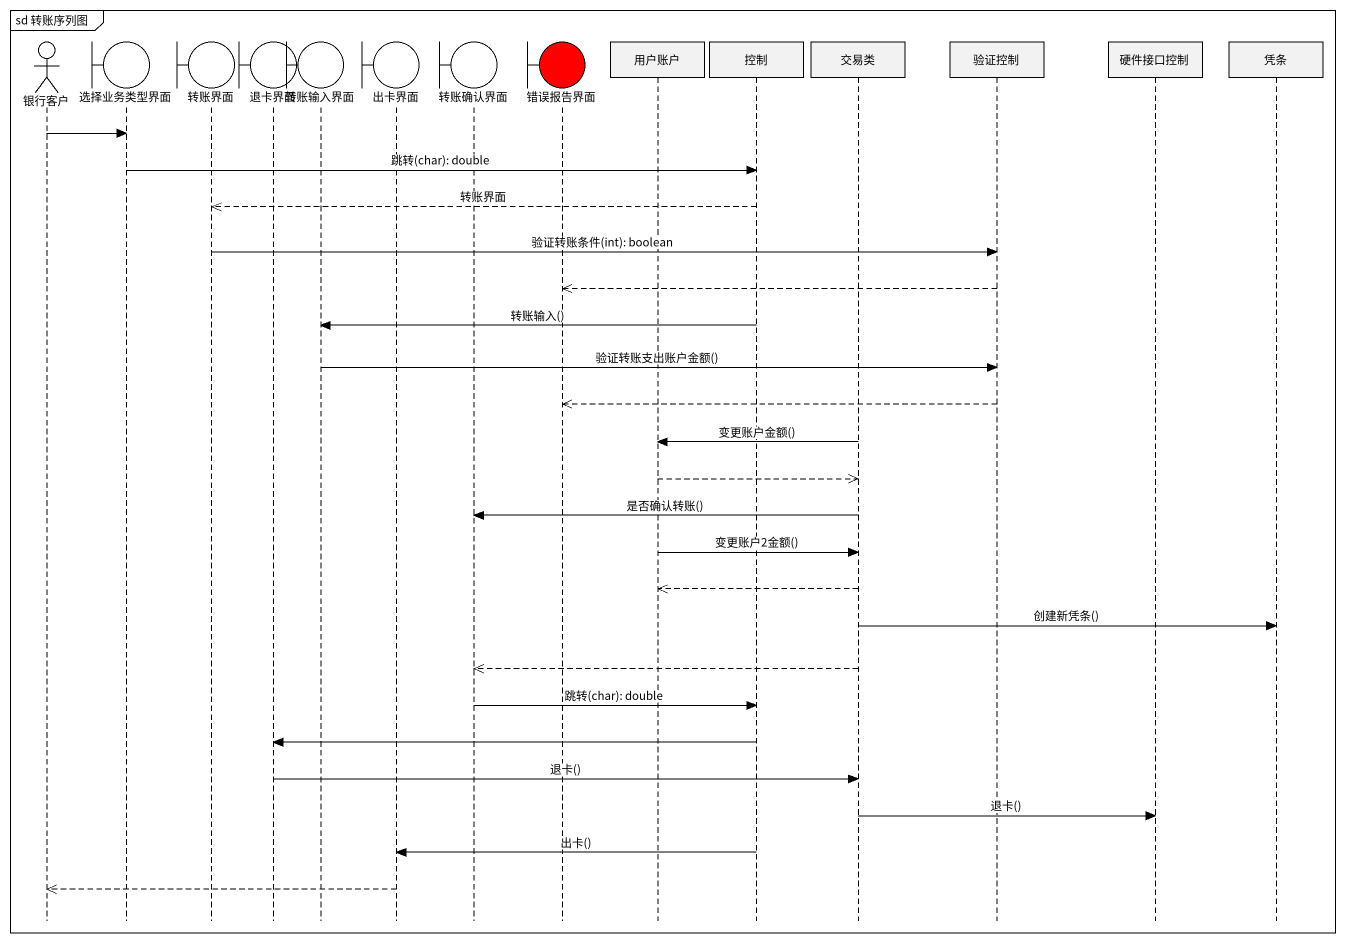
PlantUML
@startuml
mainframe sd 转账序列图
hide footbox
actor 银行客户
boundary 选择业务类型界面
boundary 转账界面
boundary 退卡界面
boundary 转账输入界面
boundary 出卡界面
boundary 转账确认界面
boundary 错误报告界面 #FF0000
participant 用户账户
participant 控制
participant 交易类
participant 验证控制
participant 硬件接口控制
participant 凭条

银行客户 -> 选择业务类型界面
选择业务类型界面 -> 控制 : 跳转(char): double
控制 -->> 转账界面 : 转账界面
转账界面 -> 验证控制 : 验证转账条件(int): boolean
验证控制 -->> 错误报告界面
控制 -> 转账输入界面 : 转账输入()
转账输入界面 -> 验证控制 : 验证转账支出账户金额()
验证控制 -->> 错误报告界面
交易类 -> 用户账户 : 变更账户金额()
用户账户 -->> 交易类
交易类 -> 转账确认界面 : 是否确认转账()
用户账户 -> 交易类 : 变更账户2金额()
交易类 -->> 用户账户
交易类 -> 凭条 : 创建新凭条()
交易类 -->> 转账确认界面
转账确认界面 -> 控制 : 跳转(char): double
控制 -> 退卡界面
退卡界面 -> 交易类 : 退卡()
交易类 -> 硬件接口控制 : 退卡()
控制 -> 出卡界面 : 出卡()
出卡界面 -->> 银行客户
@enduml
